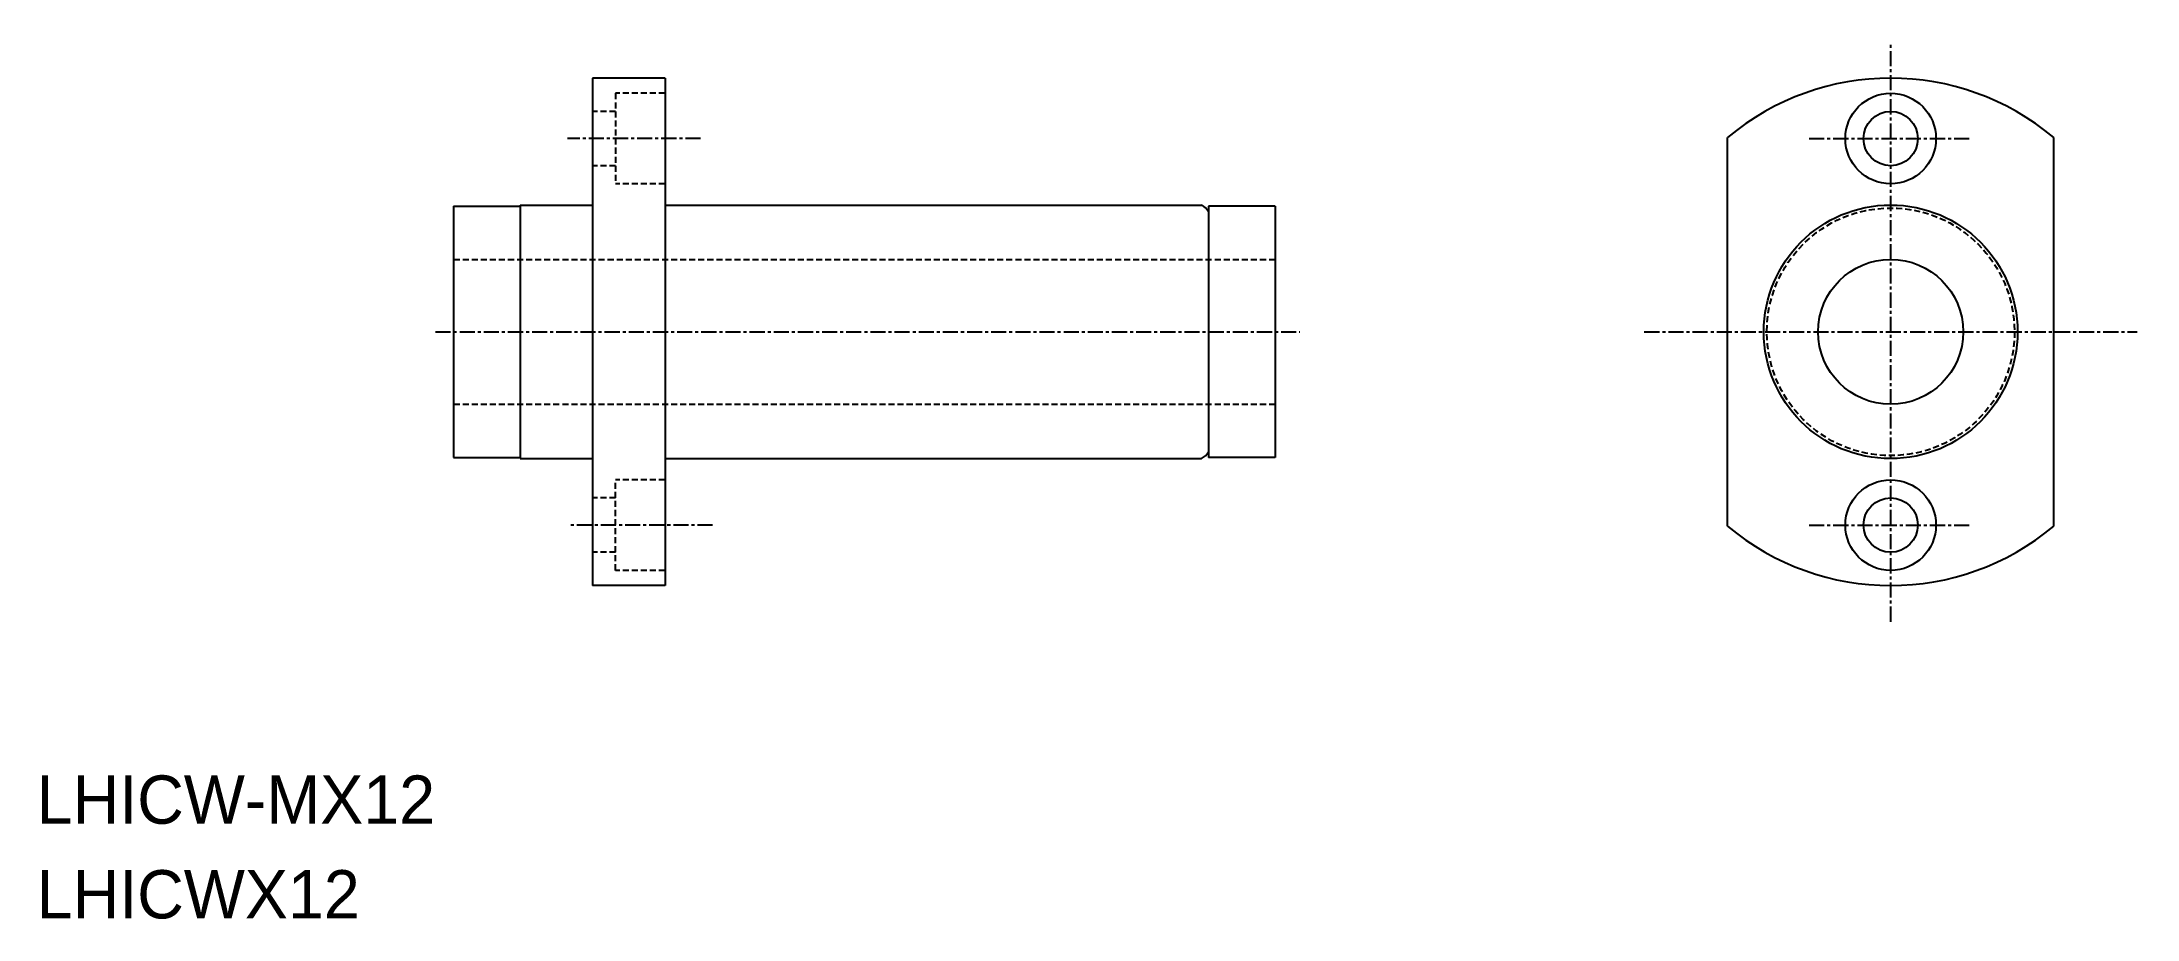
# Model space of a CAD drawing. Extents: x 55 to 228, y 55 to 127.
import ezdxf

# ---------------------------------------------------------------- set-up
doc = ezdxf.new("R2010")
doc.units = 0
doc.linetypes.add('CENTER', pattern=[2, 1.25, -0.25, 0.25, -0.25])
doc.linetypes.add('DASHED', pattern=[0.75, 0.5, -0.25])
doc.layers.get('0').update_dxf_attribs({"linetype": 'CONTINUOUS'})
doc.layers.add('CENTER', color=1, linetype='CENTER')

msp = doc.modelspace()

# ---------------------------------------------------------------- linework, layer by layer
at = {"color": 7, "linetype": 'CONTINUOUS'}
for p, q in [((106.62, 124.14), (100.62, 124.14)), ((100.62, 124.14), (100.62, 82.14)), ((106.62, 124.14), (106.62, 82.14)), ((194.58, 87.06), (194.58, 119.23)), ((221.58, 87.06), (221.58, 119.23)), ((89.12, 113.54), (89.12, 92.74)), ((89.12, 113.54), (94.62, 113.54)), ((94.62, 113.64), (94.62, 92.64)), ((94.62, 113.64), (100.62, 113.64)), ((106.62, 113.64), (151.03, 113.64)), ((151.62, 113.54), (151.62, 92.74)), ((157.12, 113.54), (151.62, 113.54)), ((157.12, 113.54), (157.12, 92.74)), ((89.12, 92.74), (94.62, 92.74)), ((94.62, 92.64), (100.62, 92.64)), ((106.62, 92.64), (151.03, 92.64)), ((157.12, 92.74), (151.62, 92.74)), ((106.62, 82.14), (100.62, 82.14))]:
    msp.add_line(p, q, dxfattribs=at)
at = {"color": 3, "linetype": 'DASHED'}
for p, q in [((102.52, 122.89), (102.52, 115.39)), ((106.62, 122.89), (102.52, 122.89)), ((102.52, 121.39), (100.62, 121.39)), ((102.52, 116.89), (100.62, 116.89)), ((106.62, 115.39), (102.52, 115.39)), ((89.12, 109.14), (157.12, 109.14)), ((89.12, 97.14), (157.12, 97.14)), ((102.52, 83.39), (102.52, 90.89)), ((106.62, 90.89), (102.52, 90.89)), ((102.52, 89.39), (100.62, 89.39)), ((102.52, 84.89), (100.62, 84.89)), ((106.62, 83.39), (102.52, 83.39))]:
    msp.add_line(p, q, dxfattribs=at)
at = {"color": 7, "linetype": 'CONTINUOUS'}
for centre, radius in [((208.08, 119.14), 3.75), ((208.08, 119.14), 2.25), ((208.08, 103.14), 10.5), ((208.08, 103.14), 6), ((208.08, 87.14), 3.75), ((208.08, 87.14), 2.25)]:
    msp.add_circle(centre, radius, dxfattribs=at)
at = {"color": 3, "linetype": 'DASHED'}
msp.add_circle((208.08, 103.14), 10.25, dxfattribs=at)
at = {"color": 7, "linetype": 'CONTINUOUS'}
for centre, radius, start, end in [((208.08, 103.14), 21, 49.9948, 130.0052), ((150.47, 112.47), 1.3, 27.7958, 64.6683), ((150.47, 93.82), 1.3, 295.3317, 332.2042), ((208.08, 103.14), 21, 229.9948, 310.0052)]:
    msp.add_arc(centre, radius, start, end, dxfattribs=at)
at = {"layer": 'CENTER', "color": 1, "linetype": 'CENTER'}
for p, q in [((208.08, 79.14), (208.08, 127.14)), ((109.56, 119.14), (98.56, 119.14)), ((201.33, 119.14), (214.83, 119.14)), ((87.62, 103.14), (159.17, 103.14)), ((187.68, 103.14), (228.48, 103.14)), ((110.56, 87.14), (98.56, 87.14)), ((201.33, 87.14), (214.83, 87.14))]:
    msp.add_line(p, q, dxfattribs=at)

# ---------------------------------------------------------------- texts
at = {"color": 7, "linetype": 'CONTINUOUS'}
for s, p in [('LHICW-MX12', (54.6, 62.41)), ('LHICWX12', (54.6, 54.57))]:
    msp.add_text(s, height=4, dxfattribs=at).set_placement(p)

doc.saveas('drawing.dxf')
